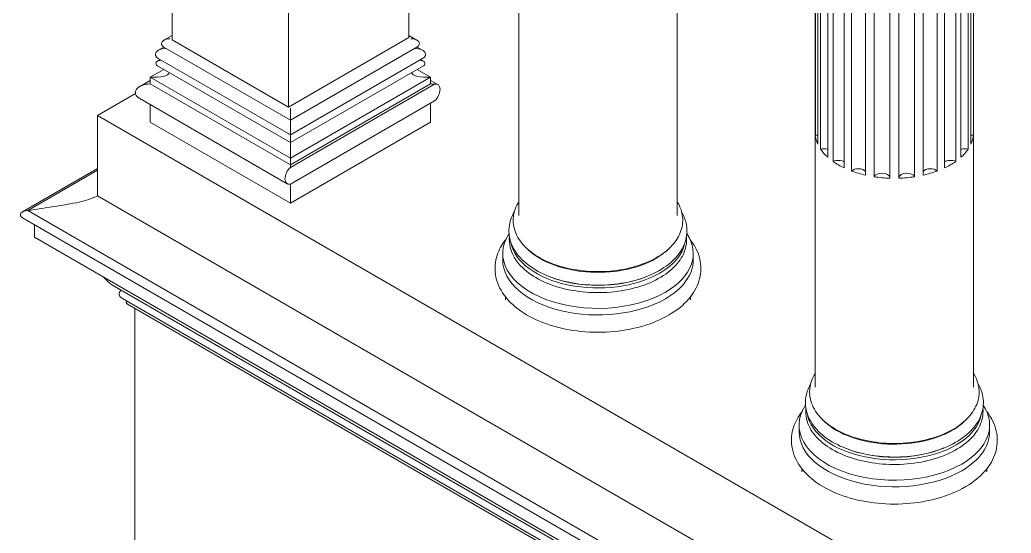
# Model space of a CAD drawing. Header units: millimetres. Extents: x 0 to 319, y 0 to 231.
# Drawn here: x 69.3 to 136.5, y 91.2 to 126 of the extents above; entities that cross this region are included whole.
import ezdxf

# ---------------------------------------------------------------- set-up
doc = ezdxf.new("R2010")
doc.units = ezdxf.units.MM
doc.layers.get('0').update_dxf_attribs({"lineweight": 9})

msp = doc.modelspace()

# ---------------------------------------------------------------- linework, layer by layer
at = {"color": 0, "linetype": 'Continuous', "lineweight": 0, "extrusion": (-5.55112e-17, 0.816497, 0.57735)}
for p, q in [((79.611, 124.606), (79.611, 162.514)), ((95.665, 124.753), (95.665, 161.34)), ((87.511, 120.045), (87.511, 157.952)), ((103.125, 150.865), (103.125, 112.701)), ((113.865, 150.827), (113.865, 112.701)), ((123.23, 139.215), (123.23, 101.051)), ((133.97, 139.213), (133.97, 101.051)), ((123.239, 118.138), (123.239, 139.038)), ((133.961, 118.138), (133.961, 139.038)), ((123.407, 117.526), (123.407, 138.427)), ((123.596, 117.19), (123.596, 138.09)), ((133.604, 117.19), (133.604, 138.09)), ((133.794, 117.526), (133.794, 138.427)), ((124.083, 116.638), (124.083, 137.539)), ((124.443, 116.352), (124.443, 137.253)), ((132.758, 116.352), (132.758, 137.253)), ((133.117, 116.638), (133.117, 137.539)), ((125.201, 115.914), (125.201, 136.815)), ((125.697, 115.707), (125.697, 136.607)), ((131.504, 115.707), (131.504, 136.607)), ((131.999, 115.914), (131.999, 136.815)), ((126.652, 115.425), (126.652, 136.326)), ((127.235, 115.316), (127.235, 136.217)), ((128.294, 115.219), (128.294, 136.12)), ((128.906, 115.219), (128.906, 136.12)), ((129.966, 115.316), (129.966, 136.217)), ((130.548, 115.425), (130.548, 136.326)), ((79.058, 124.582), (79.611, 124.901)), ((87.511, 120.045), (79.611, 124.606)), ((95.665, 124.753), (87.511, 120.045)), ((96.218, 124.582), (95.665, 124.901)), ((78.677, 123.898), (79.052, 124.115)), ((87.638, 119.158), (79.058, 124.112)), ((87.638, 119.158), (96.218, 124.112)), ((96.599, 123.898), (96.224, 124.115)), ((78.623, 123.155), (78.806, 123.261)), ((87.638, 118.162), (78.677, 123.336)), ((87.638, 118.162), (96.599, 123.336)), ((96.653, 123.155), (96.47, 123.261)), ((78.129, 122.07), (79.046, 122.599)), ((87.638, 117.638), (78.623, 122.843)), ((87.638, 117.638), (96.653, 122.843)), ((97.147, 122.07), (96.23, 122.599)), ((77.414, 121.443), (78.129, 121.855)), ((78.129, 121.614), (78.129, 122.07)), ((87.638, 116.579), (78.129, 122.07)), ((87.638, 116.579), (97.147, 122.07)), ((97.147, 121.614), (97.147, 122.07)), ((97.635, 121.574), (97.147, 121.855)), ((87.638, 116.124), (78.129, 121.614)), ((87.638, 116.124), (97.147, 121.614)), ((87.638, 115.953), (97.409, 121.594)), ((74.554, 119.479), (77.125, 120.964)), ((87.411, 114.846), (77.414, 120.618)), ((97.409, 120.467), (87.638, 114.826)), ((78.129, 119.013), (78.129, 120.206)), ((87.638, 119.158), (87.638, 119.96)), ((97.147, 119.013), (97.147, 120.316)), ((150.279, 75.759), (74.554, 119.479)), ((74.554, 119.479), (74.554, 114.025)), ((87.638, 118.162), (87.638, 119.123)), ((87.638, 117.638), (87.638, 118.162)), ((87.638, 116.579), (87.638, 116.124)), ((69.471, 112.944), (74.554, 115.878)), ((69.829, 113.029), (74.554, 115.757)), ((87.638, 115.953), (87.638, 116.124)), ((87.638, 114.826), (87.638, 113.523)), ((74.554, 114.025), (150.279, 70.305)), ((74.554, 114.025), (150.279, 70.305)), ((69.829, 113.029), (150.279, 66.581)), ((69.471, 112.531), (150.279, 65.876)), ((70.27, 112.069), (70.27, 111.23)), ((70.27, 111.23), (150.279, 65.037)), ((102.032, 110.129), (102.032, 109.68)), ((114.958, 110.129), (114.958, 109.68)), ((75.532, 107.99), (150.279, 64.836)), ((76.238, 107.065), (150.279, 64.317)), ((102.216, 107.182), (102.216, 106.97)), ((114.774, 107.182), (114.774, 106.97)), ((76.583, 106.678), (150.279, 64.13)), ((77.091, 78.236), (77.091, 106.385)), ((122.137, 98.48), (122.137, 98.03)), ((135.063, 98.48), (135.063, 98.03)), ((122.321, 95.532), (122.321, 95.32)), ((134.879, 95.532), (134.879, 95.32))]:
    msp.add_line(p, q, dxfattribs=at)
for p, q in [((78.129, 119.013), (87.638, 113.523)), ((87.638, 113.523), (97.147, 119.013))]:
    msp.add_line(p, q)
at = {"color": 0, "linetype": 'Continuous', "lineweight": 0, "extrusion": (-3.30453e-17, -1.66533e-16, -1)}
msp.add_ellipse((79.465, 124.347), major_axis=(0.575, 0), ratio=0.57735, start_param=2.356194, end_param=4.712389, dxfattribs=at)
at = {"color": 0, "linetype": 'Continuous', "lineweight": 0}
for centre, major_axis, start_param, end_param in [((95.811, 124.347), (-0.575, 0), 2.356194, 4.712389), ((96.112, 123.617), (0.689, 0), -0.785398, 1.570796), ((96.382, 122.999), (-0.383, 0), 2.356194, 4.668458), ((97.147, 121.03), (-1.01, 0), -1.832443, -1.570796), ((97.278, 120.955), (0.357, 0.619), -2.094548, 0.523752), ((123.296, 117.83), (-0.537, 0), -1.777897, -1.463738), ((128.6, 118.315), (-5.37, 0), 0.057038, 0.257121), ((133.904, 117.83), (-0.537, 0), -1.677855, -1.363696), ((128.6, 118.315), (5.37, 0), -0.257121, -0.057038), ((123.816, 116.907), (-0.537, 0), -2.092056, -1.149578), ((128.6, 118.315), (-5.37, 0), 0.371197, 0.571281), ((133.385, 116.907), (-0.537, 0), -1.992014, -1.049537), ((128.6, 118.315), (5.37, 0), -0.571281, -0.371197), ((124.803, 116.122), (-0.537, 0), -2.406215, -0.835419), ((128.6, 118.315), (5.37, 0), -2.456236, -2.256153), ((132.397, 116.122), (-0.537, 0), -2.306174, -0.735377), ((128.6, 118.315), (5.37, 0), -0.88544, -0.685356), ((87.769, 115.465), (-0.357, -0.619), -2.094548, 0.523752), ((126.162, 115.552), (-0.537, 0), -2.720375, -0.52126), ((128.6, 118.315), (5.37, 0), -2.142077, -1.941994), ((131.038, 115.552), (-0.537, 0), -2.620333, -0.421218), ((128.6, 118.315), (5.37, 0), -1.199599, -0.999516), ((127.76, 115.252), (0.537, 0), 0.107059, 2.934492), ((128.6, 118.315), (5.37, 0), -1.827918, -1.627834), ((129.44, 115.252), (0.537, 0), 0.2071, 3.034534), ((128.6, 118.315), (5.37, 0), -1.513758, -1.313675), ((69.828, 112.737), (0.506, 0), 1.570796, 3.926991)]:
    msp.add_ellipse(centre, major_axis=major_axis, ratio=0.57735, start_param=start_param, end_param=end_param, dxfattribs=at)
at = {"color": 0, "linetype": 'Continuous', "lineweight": 0, "extrusion": (-7.76119e-17, -7.82606e-33, -1)}
msp.add_ellipse((79.164, 123.617), major_axis=(0.689, 0), ratio=0.57735, start_param=2.356194, end_param=4.712389, dxfattribs=at)
at = {"color": 0, "linetype": 'Continuous', "lineweight": 0, "extrusion": (4.2552e-17, -5.55112e-17, -1)}
msp.add_ellipse((78.894, 122.999), major_axis=(0.383, 0), ratio=0.57735, start_param=2.356194, end_param=4.668458, dxfattribs=at)
at = {"color": 0, "linetype": 'Continuous', "lineweight": 0, "extrusion": (-3.2095e-17, -1.66533e-16, -1)}
msp.add_ellipse((78.129, 121.03), major_axis=(1.01, 0), ratio=0.57735, start_param=2.356194, end_param=4.712389, dxfattribs=at)
at = {"color": 0, "linetype": 'Continuous', "lineweight": 0, "extrusion": (-4.60664e-17, 1.66533e-16, -1)}
for centre in [(108.495, 110.129), (108.495, 110.129), (108.495, 110.129), (128.6, 98.48), (128.6, 98.48), (128.6, 98.48)]:
    msp.add_ellipse(centre, major_axis=(-6.463, 0), ratio=0.57735, start_param=-2.356194, end_param=0.367971, dxfattribs=at)
at = {"color": 0, "linetype": 'Continuous', "lineweight": 0, "extrusion": (3.40408e-17, 5.55112e-17, -1)}
for centre in [(108.495, 110.129), (108.495, 110.129), (108.495, 110.129), (128.6, 98.48), (128.6, 98.48), (128.6, 98.48)]:
    msp.add_ellipse(centre, major_axis=(6.463, 0), ratio=0.57735, start_param=-0.367971, end_param=0.785398, dxfattribs=at)
at = {"color": 0, "linetype": 'Continuous', "lineweight": 0, "extrusion": (5.51957e-17, -5.55112e-17, -1)}
for centre in [(108.495, 111.204), (108.495, 111.204), (108.495, 111.204), (128.6, 99.554), (128.6, 99.554), (128.6, 99.554)]:
    msp.add_ellipse(centre, major_axis=(-5.929, 0), ratio=0.57735, start_param=-2.356194, end_param=-0.102366, dxfattribs=at)
at = {"color": 0, "linetype": 'Continuous', "lineweight": 0, "extrusion": (2.35136e-17, 2.77556e-16, -1)}
for centre in [(108.495, 112.047), (108.495, 112.047), (128.6, 100.397), (128.6, 100.397)]:
    msp.add_ellipse(centre, major_axis=(-5.557, 0), ratio=0.57735, start_param=-2.356194, end_param=-0.495804, dxfattribs=at)
at = {"color": 0, "linetype": 'Continuous', "lineweight": 0, "extrusion": (5.10569e-17, 1.11022e-16, -1)}
for centre in [(108.495, 112.047), (108.495, 112.047), (128.6, 100.397), (128.6, 100.397)]:
    msp.add_ellipse(centre, major_axis=(-5.557, 0), ratio=0.57735, start_param=-2.645788, end_param=-2.356194, dxfattribs=at)
at = {"color": 0, "linetype": 'Continuous', "lineweight": 0, "extrusion": (-1.85527e-17, 2.22045e-16, -1)}
for centre in [(108.495, 111.204), (128.6, 99.554)]:
    msp.add_ellipse(centre, major_axis=(5.929, 0), ratio=0.57735, start_param=0.102366, end_param=0.785398, dxfattribs=at)
at = {"color": 0, "linetype": 'Continuous', "lineweight": 0, "extrusion": (2.64651e-17, 2.22045e-16, -1)}
for centre in [(108.495, 109.68), (108.495, 109.68), (128.6, 98.03), (128.6, 98.03)]:
    msp.add_ellipse(centre, major_axis=(-6.463, 0), ratio=0.57735, start_param=-2.356194, end_param=0, dxfattribs=at)
at = {"color": 0, "linetype": 'Continuous', "lineweight": 0, "extrusion": (4.44453e-17, -2.22045e-16, -1)}
for centre in [(108.495, 109.68), (108.495, 109.68), (128.6, 98.03), (128.6, 98.03)]:
    msp.add_ellipse(centre, major_axis=(6.463, 0), ratio=0.57735, start_param=0, end_param=0.785398, dxfattribs=at)
at = {"color": 0, "linetype": 'Continuous', "lineweight": 0, "extrusion": (7.42449e-17, 2.77556e-16, -1)}
for centre in [(108.495, 111.263), (128.6, 99.614)]:
    msp.add_ellipse(centre, major_axis=(-5.738, 0), ratio=0.57735, start_param=-2.197551, end_param=-0.944042, dxfattribs=at)
at = {"color": 0, "linetype": 'Continuous', "lineweight": 0}
for points, knots in [([(79.004, 123.133), (79.001, 123.135), (78.999, 123.137), (78.996, 123.142), (78.995, 123.144), (78.995, 123.148), (78.995, 123.15), (78.996, 123.151)], [0.06844348, 0.06844348, 0.06844348, 0.06844348, 0.08394515, 0.08394515, 0.0966827, 0.0966827, 0.10548621, 0.10548621, 0.10548621, 0.10548621]), ([(96.272, 123.133), (96.274, 123.134), (96.276, 123.137), (96.279, 123.141), (96.28, 123.143), (96.281, 123.146), (96.281, 123.148), (96.28, 123.151), (96.28, 123.151), (96.28, 123.151)], [0.13090762, 0.13090762, 0.13090762, 0.13090762, 0.14474234, 0.14474234, 0.15599817, 0.15599817, 0.167254, 0.167254, 0.1690782, 0.1690782, 0.1690782, 0.1690782]), ([(78.129, 122.07), (78.463, 122.072), (78.797, 122.074), (79.118, 122.145), (79.191, 122.169), (79.287, 122.223), (79.329, 122.252), (79.387, 122.326), (79.404, 122.355), (79.417, 122.384)], [0, 0, 0, 0, 1.203402, 1.203402, 1.59623, 1.59623, 1.832188, 1.832188, 1.965514, 1.965514, 1.965514, 1.965514]), ([(97.147, 122.07), (96.813, 122.072), (96.48, 122.074), (96.158, 122.145), (96.085, 122.169), (95.989, 122.223), (95.947, 122.252), (95.889, 122.326), (95.872, 122.355), (95.859, 122.384)], [0, 0, 0, 0, 1.203402, 1.203402, 1.59623, 1.59623, 1.832188, 1.832188, 1.965514, 1.965514, 1.965514, 1.965514]), ([(87.519, 118.23), (87.516, 118.23), (87.514, 118.23), (87.508, 118.23), (87.504, 118.23), (87.496, 118.231), (87.492, 118.233), (87.488, 118.234)], [0.01448681, 0.01448681, 0.01448681, 0.01448681, 0.02329032, 0.02329032, 0.03602787, 0.03602787, 0.05152954, 0.05152954, 0.05152954, 0.05152954]), ([(87.757, 118.23), (87.758, 118.23), (87.758, 118.23), (87.762, 118.23), (87.765, 118.23), (87.771, 118.23), (87.774, 118.23), (87.781, 118.232), (87.785, 118.233), (87.788, 118.234)], [0.07538314, 0.07538314, 0.07538314, 0.07538314, 0.07720734, 0.07720734, 0.08846318, 0.08846318, 0.09971901, 0.09971901, 0.11355373, 0.11355373, 0.11355373, 0.11355373]), ([(87.638, 117.638), (87.638, 117.603), (87.638, 117.566), (87.638, 117.46), (87.638, 117.406), (87.638, 117.306), (87.638, 117.25), (87.638, 117.1), (87.638, 117.002), (87.638, 116.799), (87.638, 116.689), (87.638, 116.579)], [0.614644, 0.614644, 0.614644, 0.614644, 0.761076, 0.761076, 1.035088, 1.035088, 1.434809, 1.434809, 2.229311, 2.229311, 3.154262, 3.154262, 3.154262, 3.154262]), ([(74.554, 114.025), (74.184, 113.841), (73.756, 113.71), (72.753, 113.479), (72.162, 113.393), (70.971, 113.212), (70.4, 113.121), (69.829, 113.029)], [0, 0, 0, 0, 1.512027, 1.512027, 3.356528, 3.356528, 5.143502, 5.143502, 5.143502, 5.143502]), ([(113.865, 113.635), (114.015, 113.396), (114.124, 113.141), (114.268, 112.523), (114.262, 112.153), (114.072, 111.443), (113.889, 111.105), (113.36, 110.46), (112.999, 110.159), (112.134, 109.635), (111.624, 109.415), (110.519, 109.084), (109.924, 108.973), (108.708, 108.869), (108.089, 108.875), (106.882, 109.003), (106.296, 109.125), (105.212, 109.476), (104.714, 109.706), (103.86, 110.258), (103.503, 110.582), (102.99, 111.287), (102.825, 111.668), (102.717, 112.417), (102.756, 112.781), (102.939, 113.301), (103.023, 113.472), (103.125, 113.635)], [0.43896, 0.43896, 0.43896, 0.43896, 0.651177, 0.651177, 0.93875, 0.93875, 1.227861, 1.227861, 1.546372, 1.546372, 1.877944, 1.877944, 2.20878, 2.20878, 2.538006, 2.538006, 2.867329, 2.867329, 3.198374, 3.198374, 3.5296, 3.5296, 3.844052, 3.844052, 4.12836, 4.12836, 4.273429, 4.273429, 4.273429, 4.273429]), ([(114.173, 112.926), (114.311, 112.692), (114.412, 112.444), (114.558, 111.815), (114.552, 111.425), (114.356, 110.677), (114.167, 110.322), (113.619, 109.642), (113.243, 109.324), (112.341, 108.767), (111.806, 108.533), (110.647, 108.18), (110.022, 108.062), (108.746, 107.948), (108.095, 107.953), (106.827, 108.085), (106.21, 108.212), (105.068, 108.58), (104.543, 108.821), (103.639, 109.405), (103.26, 109.747), (102.717, 110.496), (102.542, 110.9), (102.427, 111.693), (102.466, 112.077), (102.649, 112.606), (102.724, 112.769), (102.816, 112.926)], [0.459121, 0.459121, 0.459121, 0.459121, 0.652244, 0.652244, 0.935781, 0.935781, 1.220806, 1.220806, 1.538096, 1.538096, 1.871159, 1.871159, 2.203638, 2.203638, 2.534254, 2.534254, 2.864952, 2.864952, 3.1976, 3.1976, 3.530348, 3.530348, 3.84363, 3.84363, 4.123746, 4.123746, 4.253268, 4.253268, 4.253268, 4.253268]), ([(114.76, 111.046), (115.073, 110.65), (115.299, 110.206), (115.506, 109.301), (115.501, 108.847), (115.282, 107.978), (115.071, 107.566), (114.457, 106.772), (114.032, 106.4), (113.003, 105.743), (112.388, 105.464), (111.051, 105.042), (110.329, 104.899), (108.854, 104.758), (108.101, 104.759), (106.633, 104.904), (105.917, 105.048), (104.586, 105.471), (103.972, 105.75), (102.911, 106.433), (102.463, 106.836), (101.823, 107.721), (101.615, 108.198), (101.478, 109.13), (101.518, 109.576), (101.778, 110.371), (101.975, 110.724), (102.23, 111.046)], [0.357425, 0.357425, 0.357425, 0.357425, 0.654135, 0.654135, 0.929419, 0.929419, 1.205926, 1.205926, 1.519756, 1.519756, 1.855803, 1.855803, 2.191936, 2.191936, 2.525646, 2.525646, 2.859377, 2.859377, 3.195534, 3.195534, 3.53152, 3.53152, 3.842054, 3.842054, 4.113737, 4.113737, 4.354964, 4.354964, 4.354964, 4.354964]), ([(114.498, 111.251), (114.517, 111.042), (114.507, 110.831), (114.394, 110.252), (114.226, 109.894), (113.714, 109.212), (113.358, 108.893), (112.493, 108.332), (111.978, 108.092), (110.85, 107.723), (110.237, 107.593), (108.975, 107.453), (108.327, 107.443), (107.057, 107.544), (106.436, 107.654), (105.28, 107.987), (104.746, 108.209), (103.82, 108.748), (103.427, 109.065), (102.836, 109.763), (102.634, 110.144), (102.487, 110.775), (102.47, 111.014), (102.492, 111.251)], [7.014163, 7.014163, 7.014163, 7.014163, 7.180902, 7.180902, 7.478232, 7.478232, 7.795922, 7.795922, 8.123144, 8.123144, 8.450094, 8.450094, 8.77593, 8.77593, 9.101672, 9.101672, 9.428398, 9.428398, 9.755887, 9.755887, 10.076042, 10.076042, 10.264596, 10.264596, 10.264596, 10.264596]), ([(74.887, 108.565), (74.899, 108.551), (74.912, 108.538), (74.984, 108.466), (75.049, 108.412), (75.242, 108.23), (75.352, 108.095), (75.532, 107.99)], [0.008657, 0.008657, 0.008657, 0.008657, 0.00939126, 0.00939126, 0.01266765, 0.01266765, 0.01953014, 0.01953014, 0.01953014, 0.01953014]), ([(76.162, 107.627), (76.113, 107.588), (76.079, 107.549), (76.035, 107.473), (76.021, 107.432), (76.016, 107.348), (76.023, 107.307), (76.057, 107.226), (76.085, 107.187), (76.158, 107.115), (76.2, 107.086), (76.238, 107.065)], [0.03904019, 0.03904019, 0.03904019, 0.03904019, 0.04288978, 0.04288978, 0.04693706, 0.04693706, 0.05077704, 0.05077704, 0.05499643, 0.05499643, 0.05957008, 0.05957008, 0.05957008, 0.05957008]), ([(76.561, 106.878), (76.56, 106.877), (76.559, 106.876), (76.537, 106.859), (76.525, 106.843), (76.511, 106.817), (76.507, 106.802), (76.506, 106.773), (76.509, 106.759), (76.523, 106.728), (76.536, 106.715), (76.554, 106.698), (76.566, 106.688), (76.583, 106.678)], [0.10030244, 0.10030244, 0.10030244, 0.10030244, 0.10078651, 0.10078651, 0.10966432, 0.10966432, 0.11899844, 0.11899844, 0.12789804, 0.12789804, 0.1397196, 0.1397196, 0.14969814, 0.14969814, 0.14969814, 0.14969814]), ([(133.97, 101.985), (134.12, 101.746), (134.229, 101.492), (134.374, 100.873), (134.367, 100.503), (134.177, 99.793), (133.995, 99.455), (133.466, 98.81), (133.105, 98.509), (132.239, 97.985), (131.73, 97.765), (130.624, 97.434), (130.029, 97.323), (128.814, 97.219), (128.194, 97.225), (126.988, 97.353), (126.402, 97.475), (125.317, 97.826), (124.82, 98.056), (123.965, 98.608), (123.608, 98.932), (123.095, 99.638), (122.931, 100.018), (122.823, 100.767), (122.861, 101.132), (123.045, 101.651), (123.128, 101.822), (123.23, 101.985)], [0.43896, 0.43896, 0.43896, 0.43896, 0.651177, 0.651177, 0.93875, 0.93875, 1.227861, 1.227861, 1.546372, 1.546372, 1.877944, 1.877944, 2.20878, 2.20878, 2.538006, 2.538006, 2.867329, 2.867329, 3.198374, 3.198374, 3.5296, 3.5296, 3.844052, 3.844052, 4.12836, 4.12836, 4.273429, 4.273429, 4.273429, 4.273429]), ([(134.279, 101.276), (134.416, 101.042), (134.517, 100.794), (134.663, 100.165), (134.657, 99.775), (134.461, 99.028), (134.272, 98.672), (133.724, 97.992), (133.349, 97.674), (132.446, 97.117), (131.911, 96.883), (130.752, 96.531), (130.127, 96.412), (128.851, 96.299), (128.2, 96.303), (126.932, 96.435), (126.316, 96.562), (125.173, 96.93), (124.648, 97.171), (123.744, 97.755), (123.365, 98.097), (122.822, 98.846), (122.647, 99.25), (122.533, 100.043), (122.571, 100.427), (122.754, 100.956), (122.83, 101.119), (122.922, 101.276)], [0.459121, 0.459121, 0.459121, 0.459121, 0.652244, 0.652244, 0.935781, 0.935781, 1.220806, 1.220806, 1.538096, 1.538096, 1.871159, 1.871159, 2.203638, 2.203638, 2.534254, 2.534254, 2.864952, 2.864952, 3.1976, 3.1976, 3.530348, 3.530348, 3.84363, 3.84363, 4.123746, 4.123746, 4.253268, 4.253268, 4.253268, 4.253268]), ([(134.603, 99.601), (134.623, 99.392), (134.612, 99.181), (134.499, 98.603), (134.331, 98.244), (133.819, 97.563), (133.463, 97.243), (132.598, 96.682), (132.083, 96.442), (130.956, 96.073), (130.343, 95.943), (129.081, 95.803), (128.432, 95.793), (127.162, 95.894), (126.541, 96.005), (125.385, 96.337), (124.851, 96.559), (123.925, 97.098), (123.532, 97.415), (122.942, 98.113), (122.739, 98.495), (122.592, 99.126), (122.575, 99.365), (122.598, 99.601)], [7.014163, 7.014163, 7.014163, 7.014163, 7.180902, 7.180902, 7.478232, 7.478232, 7.795922, 7.795922, 8.123144, 8.123144, 8.450094, 8.450094, 8.77593, 8.77593, 9.101672, 9.101672, 9.428398, 9.428398, 9.755887, 9.755887, 10.076042, 10.076042, 10.264596, 10.264596, 10.264596, 10.264596]), ([(134.865, 99.396), (135.179, 99), (135.404, 98.556), (135.611, 97.652), (135.606, 97.197), (135.388, 96.328), (135.177, 95.916), (134.562, 95.122), (134.137, 94.751), (133.108, 94.093), (132.493, 93.814), (131.156, 93.392), (130.434, 93.249), (128.959, 93.108), (128.206, 93.109), (126.738, 93.254), (126.022, 93.398), (124.691, 93.821), (124.077, 94.1), (123.016, 94.783), (122.568, 95.186), (121.928, 96.071), (121.721, 96.548), (121.583, 97.48), (121.624, 97.927), (121.884, 98.721), (122.08, 99.074), (122.335, 99.396)], [0.357425, 0.357425, 0.357425, 0.357425, 0.654135, 0.654135, 0.929419, 0.929419, 1.205926, 1.205926, 1.519756, 1.519756, 1.855803, 1.855803, 2.191936, 2.191936, 2.525646, 2.525646, 2.859377, 2.859377, 3.195534, 3.195534, 3.53152, 3.53152, 3.842054, 3.842054, 4.113737, 4.113737, 4.354964, 4.354964, 4.354964, 4.354964])]:
    msp.add_open_spline(points, degree=3, knots=knots, dxfattribs=at)

doc.saveas('drawing.dxf')
